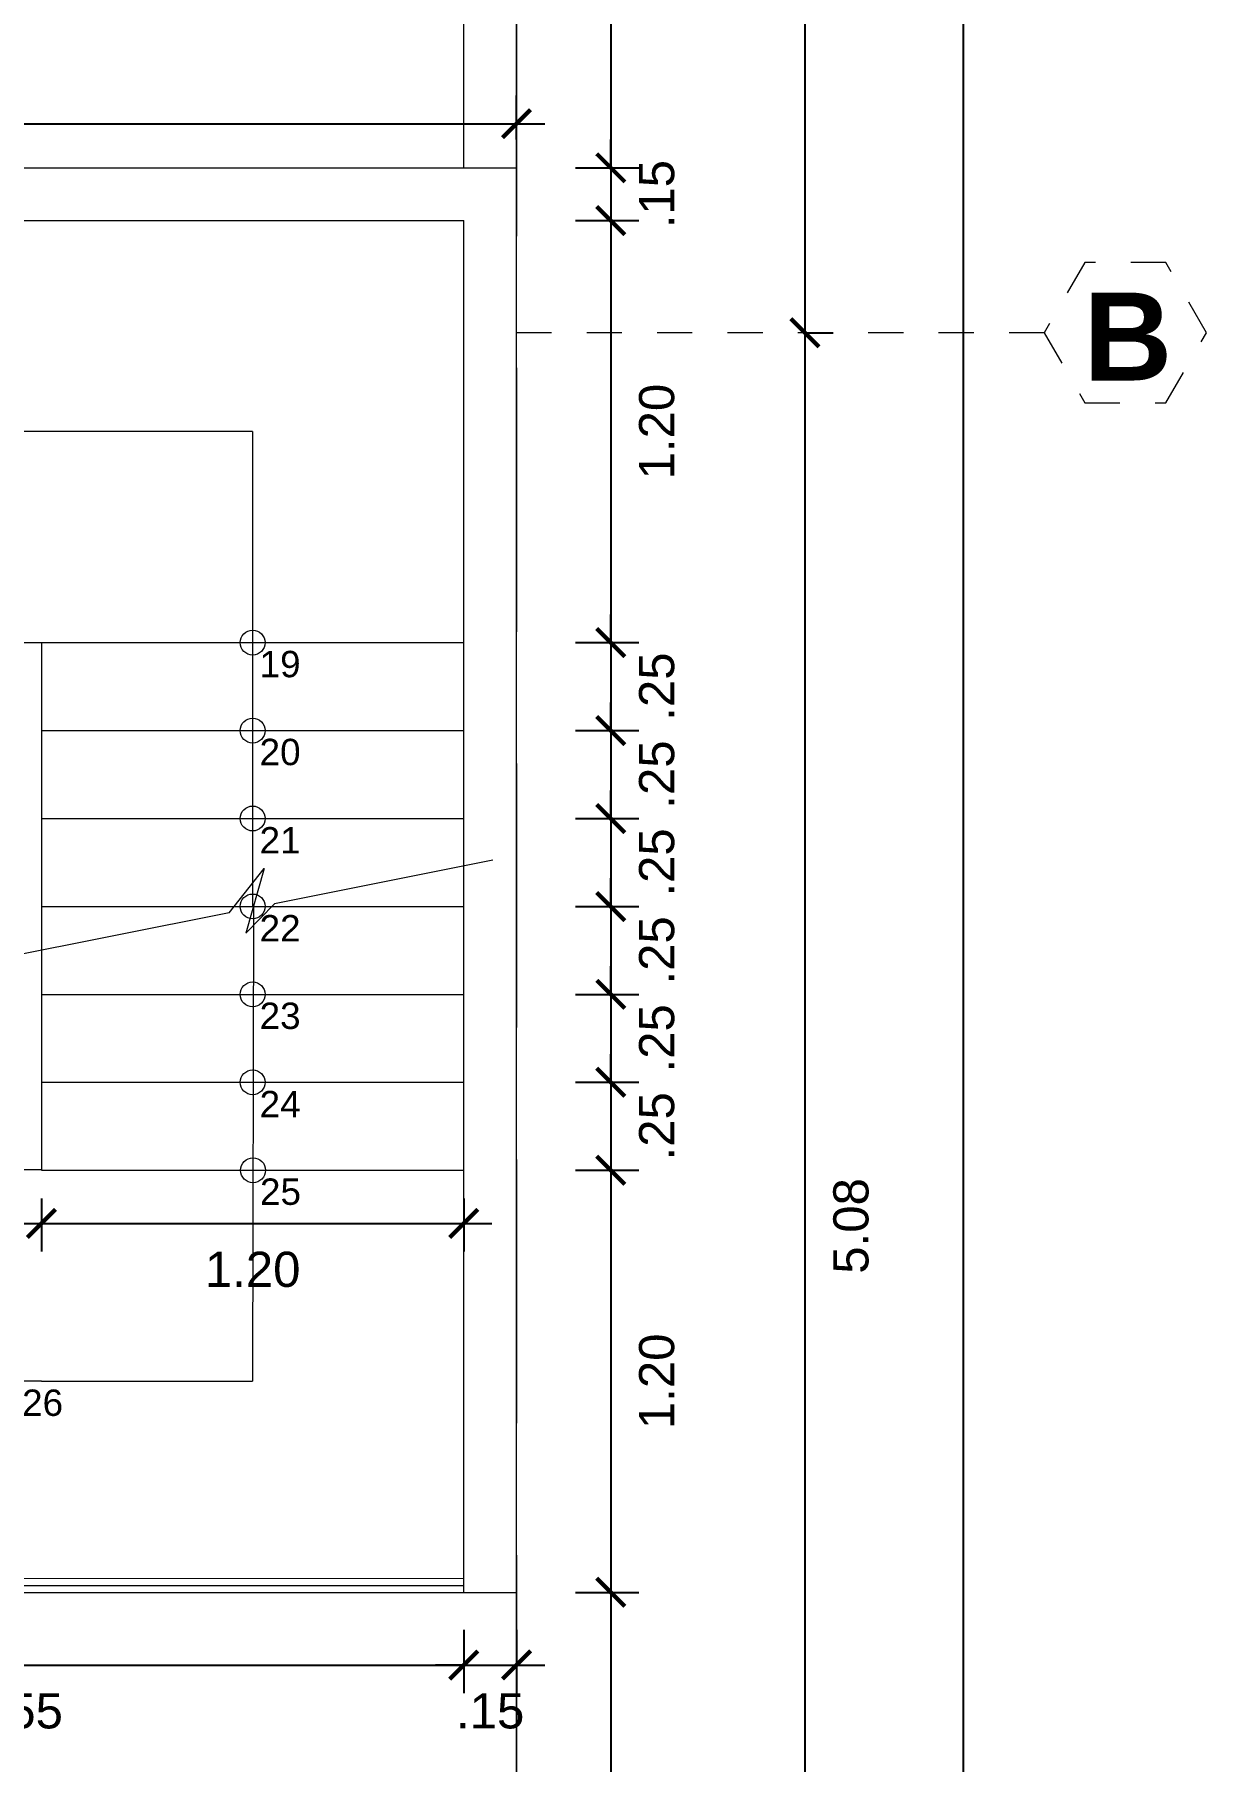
# Model space of a CAD drawing. Header units: millimetres. Extents: x -59 to 123, y 54 to 155.
# Drawn here: x -3.093 to 0.237, y 132.552 to 137.461 of the extents above; entities that cross this region are included whole.
import ezdxf

# ---------------------------------------------------------------- set-up
doc = ezdxf.new("R2010")
doc.units = ezdxf.units.MM
for name, pattern in [('ACAD_ISO02W100', [15, 12, -3]), ('CONTINUA', [0]), ('DASHED', [0.75, 0.5, -0.25]), ('HIDDEN2', [0.1875, 0.125, -0.0625])]:
    doc.linetypes.add(name, pattern=pattern)
doc.layers.get('0').update_dxf_attribs({"lineweight": 9})
doc.layers.get('Defpoints').update_dxf_attribs({"lineweight": 0})
doc.layers.add('A-COT', color=8, linetype='Continuous')
doc.layers.add('A-PROY', color=8, linetype='HIDDEN2')
for name, color, linetype, lineweight in [('EJES', 6, 'ACAD_ISO02W100', 5), ('ESCALERA', 128, 'Continuous', 9), ('HP-Baranda', 2, 'Continuous', 0), ('mobiliario', 7, 'Continuous', 0), ('murobajo', 7, 'Continuous', 30), ('MUROS', 7, 'Continuous', 80), ('niveles', 8, 'Continuous', 15), ('VIDRIO', 7, 'Continuous', 5)]:
    doc.layers.add(name, color=color, linetype=linetype, lineweight=lineweight)
doc.styles.add('BOLD', font='Swis721 Lt BT Light.ttf', dxfattribs={"height": 2})
doc.styles.add('STILUS', font='arial.ttf')
doc.styles.add('style1', font='arial.ttf', dxfattribs={"height": 0.1})
doc.dimstyles.new('luis1', dxfattribs={"dimtxt": 0.1, "dimasz": 0.08, "dimexe": 0.08, "dimexo": 0.08, "dimgap": 0.08, "dimtad": 2, "dimzin": 4, "dimdsep": 46, "dimtxsty": 'style1', "dimblk": 'ARCHTICK', "dimcen": 2, "dimdle": 0.08, "dimclrd": 256, "dimclre": 256, "dimclrt": 256, "dimadec": 0, "dimazin": 1, "dimtfac": 1, "dimtix": 1, "dimtmove": 0, "dimatfit": 3, "dimfxl": 1, "dimtolj": 1, "dimarcsym": 0})

# ---------------------------------------------------------------- blocks, each defined once
blk = doc.blocks.new('_ArchTick')
at = {"color": 0, "linetype": 'ByBlock', "const_width": 0.15}
blk.add_lwpolyline([(-0.5, -0.5), (0.5, 0.5)], dxfattribs=at)
blk = doc.blocks.new('*D510')
at = {"layer": 'Defpoints', "color": 0, "linetype": 'CONTINUA', "transparency": 16777216}
for p in [(-3.0733, 134.2323), (-1.8733, 134.2323), (-1.8733, 134.0811)]:
    blk.add_point(p, dxfattribs=at)
at = {"layer": 'EJES', "linetype": 'CONTINUA', "lineweight": -2, "transparency": 16777216}
for p, q in [((-3.0733, 134.1523), (-3.0733, 134.0011)), ((-1.8733, 134.1523), (-1.8733, 134.0011)), ((-3.1533, 134.0811), (-1.7933, 134.0811))]:
    blk.add_line(p, q, dxfattribs=at)
at = {"layer": 'EJES', "linetype": 'CONTINUA', "lineweight": -2, "transparency": 16777216, "xscale": 0.08, "yscale": 0.08, "zscale": 0.08, "rotation": 180}
blk.add_blockref('_ArchTick', (-3.0733, 134.0811), dxfattribs=at)
at = {"layer": 'EJES', "linetype": 'CONTINUA', "lineweight": -2, "transparency": 16777216, "xscale": 0.08, "yscale": 0.08, "zscale": 0.08}
blk.add_blockref('_ArchTick', (-1.8733, 134.0811), dxfattribs=at)
at = {"layer": 'EJES', "linetype": 'CONTINUA', "lineweight": 5, "transparency": 16777216, "insert": (-2.4733, 133.95), "char_height": 0.1, "attachment_point": 5, "style": 'style1'}
blk.add_mtext('\\A1;1.20', dxfattribs=at)
blk = doc.blocks.new('*D527')
at = {"layer": 'A-COT', "linetype": 'Continuous', "lineweight": -2, "transparency": 16777216}
for p, q in [((-1.4556, 140.0623), (-1.4556, 137.0023)), ((-1.5556, 139.9823), (-1.3756, 139.9823)), ((-1.5556, 137.0823), (-1.3756, 137.0823))]:
    blk.add_line(p, q, dxfattribs=at)
at = {"layer": 'Defpoints', "color": 0, "linetype": 'CONTINUA', "transparency": 16777216}
for p in [(-1.8733, 139.9823), (-1.7233, 137.0823), (-1.4556, 137.0823)]:
    blk.add_point(p, dxfattribs=at)
at = {"layer": 'A-COT', "linetype": 'CONTINUA', "lineweight": -2, "transparency": 16777216, "xscale": 0.08, "yscale": 0.08, "zscale": 0.08}
for p, rotation in [((-1.4556, 139.9823), 90), ((-1.4556, 137.0823), 270)]:
    blk.add_blockref('_ArchTick', p, dxfattribs=dict(at, rotation=rotation))
at = {"layer": 'A-COT', "linetype": 'CONTINUA', "lineweight": 5, "transparency": 16777216, "insert": (-1.3246, 138.5323), "char_height": 0.1, "attachment_point": 5, "rotation": 90, "style": 'style1'}
blk.add_mtext('\\A1;2.90', dxfattribs=at)
blk = doc.blocks.new('*D528')
at = {"layer": 'A-COT', "linetype": 'Continuous', "lineweight": -2, "transparency": 16777216}
for p, q in [((-1.4556, 137.0823), (-1.4556, 137.1623)), ((-1.5556, 137.0823), (-1.3756, 137.0823)), ((-1.4556, 137.0823), (-1.4556, 136.9323)), ((-1.5556, 136.9323), (-1.3756, 136.9323)), ((-1.4556, 136.9323), (-1.4556, 136.8523))]:
    blk.add_line(p, q, dxfattribs=at)
at = {"layer": 'Defpoints', "color": 0, "linetype": 'CONTINUA', "transparency": 16777216}
for p in [(-1.7233, 137.0823), (-1.8733, 136.9323), (-1.4556, 136.9323)]:
    blk.add_point(p, dxfattribs=at)
at = {"layer": 'A-COT', "linetype": 'CONTINUA', "lineweight": -2, "transparency": 16777216, "xscale": 0.08, "yscale": 0.08, "zscale": 0.08}
for p, rotation in [((-1.4556, 137.0823), 270), ((-1.4556, 136.9323), 90)]:
    blk.add_blockref('_ArchTick', p, dxfattribs=dict(at, rotation=rotation))
at = {"layer": 'A-COT', "linetype": 'CONTINUA', "lineweight": 5, "transparency": 16777216, "insert": (-1.3246, 137.0073), "char_height": 0.1, "attachment_point": 5, "rotation": 90, "style": 'style1'}
blk.add_mtext('\\A1;.15', dxfattribs=at)
blk = doc.blocks.new('*D529')
at = {"layer": 'A-COT', "linetype": 'Continuous', "lineweight": -2, "transparency": 16777216}
for p, q in [((-1.4556, 137.0123), (-1.4556, 135.6523)), ((-1.5556, 136.9323), (-1.3756, 136.9323)), ((-1.5556, 135.7323), (-1.3756, 135.7323))]:
    blk.add_line(p, q, dxfattribs=at)
at = {"layer": 'Defpoints', "color": 0, "linetype": 'CONTINUA', "transparency": 16777216}
for p in [(-1.8733, 136.9323), (-1.8733, 135.7323), (-1.4556, 135.7323)]:
    blk.add_point(p, dxfattribs=at)
at = {"layer": 'A-COT', "linetype": 'CONTINUA', "lineweight": -2, "transparency": 16777216, "xscale": 0.08, "yscale": 0.08, "zscale": 0.08}
for p, rotation in [((-1.4556, 136.9323), 90), ((-1.4556, 135.7323), 270)]:
    blk.add_blockref('_ArchTick', p, dxfattribs=dict(at, rotation=rotation))
at = {"layer": 'A-COT', "linetype": 'CONTINUA', "lineweight": 5, "transparency": 16777216, "insert": (-1.3246, 136.3323), "char_height": 0.1, "attachment_point": 5, "rotation": 90, "style": 'style1'}
blk.add_mtext('\\A1;1.20', dxfattribs=at)
blk = doc.blocks.new('*D530')
at = {"layer": 'A-COT', "linetype": 'Continuous', "lineweight": -2, "transparency": 16777216}
for p, q in [((-1.4556, 135.7323), (-1.4556, 135.8123)), ((-1.5556, 135.7323), (-1.3756, 135.7323)), ((-1.4556, 135.7323), (-1.4556, 135.4823)), ((-1.5556, 135.4823), (-1.3756, 135.4823)), ((-1.4556, 135.4823), (-1.4556, 135.4023))]:
    blk.add_line(p, q, dxfattribs=at)
at = {"layer": 'Defpoints', "color": 0, "linetype": 'CONTINUA', "transparency": 16777216}
for p in [(-1.8733, 135.7323), (-1.8733, 135.4823), (-1.4556, 135.4823)]:
    blk.add_point(p, dxfattribs=at)
at = {"layer": 'A-COT', "linetype": 'CONTINUA', "lineweight": -2, "transparency": 16777216, "xscale": 0.08, "yscale": 0.08, "zscale": 0.08}
for p, rotation in [((-1.4556, 135.7323), 270), ((-1.4556, 135.4823), 90)]:
    blk.add_blockref('_ArchTick', p, dxfattribs=dict(at, rotation=rotation))
at = {"layer": 'A-COT', "linetype": 'CONTINUA', "lineweight": 5, "transparency": 16777216, "insert": (-1.3246, 135.6073), "char_height": 0.1, "attachment_point": 5, "rotation": 90, "style": 'style1'}
blk.add_mtext('\\A1;.25', dxfattribs=at)
blk = doc.blocks.new('*D531')
at = {"layer": 'A-COT', "linetype": 'Continuous', "lineweight": -2, "transparency": 16777216}
for p, q in [((-1.4556, 135.4823), (-1.4556, 135.5623)), ((-1.5556, 135.4823), (-1.3756, 135.4823)), ((-1.4556, 135.4823), (-1.4556, 135.2323)), ((-1.5556, 135.2323), (-1.3756, 135.2323)), ((-1.4556, 135.2323), (-1.4556, 135.1523))]:
    blk.add_line(p, q, dxfattribs=at)
at = {"layer": 'Defpoints', "color": 0, "linetype": 'CONTINUA', "transparency": 16777216}
for p in [(-1.8733, 135.4823), (-1.8733, 135.2323), (-1.4556, 135.2323)]:
    blk.add_point(p, dxfattribs=at)
at = {"layer": 'A-COT', "linetype": 'CONTINUA', "lineweight": -2, "transparency": 16777216, "xscale": 0.08, "yscale": 0.08, "zscale": 0.08}
for p, rotation in [((-1.4556, 135.4823), 270), ((-1.4556, 135.2323), 90)]:
    blk.add_blockref('_ArchTick', p, dxfattribs=dict(at, rotation=rotation))
at = {"layer": 'A-COT', "linetype": 'CONTINUA', "lineweight": 5, "transparency": 16777216, "insert": (-1.3246, 135.3573), "char_height": 0.1, "attachment_point": 5, "rotation": 90, "style": 'style1'}
blk.add_mtext('\\A1;.25', dxfattribs=at)
blk = doc.blocks.new('*D532')
at = {"layer": 'A-COT', "linetype": 'Continuous', "lineweight": -2, "transparency": 16777216}
for p, q in [((-1.4556, 135.2323), (-1.4556, 135.3123)), ((-1.5556, 135.2323), (-1.3756, 135.2323)), ((-1.4556, 135.2323), (-1.4556, 134.9823)), ((-1.5556, 134.9823), (-1.3756, 134.9823)), ((-1.4556, 134.9823), (-1.4556, 134.9023))]:
    blk.add_line(p, q, dxfattribs=at)
at = {"layer": 'Defpoints', "color": 0, "linetype": 'CONTINUA', "transparency": 16777216}
for p in [(-1.8733, 135.2323), (-1.8733, 134.9823), (-1.4556, 134.9823)]:
    blk.add_point(p, dxfattribs=at)
at = {"layer": 'A-COT', "linetype": 'CONTINUA', "lineweight": -2, "transparency": 16777216, "xscale": 0.08, "yscale": 0.08, "zscale": 0.08}
for p, rotation in [((-1.4556, 135.2323), 270), ((-1.4556, 134.9823), 90)]:
    blk.add_blockref('_ArchTick', p, dxfattribs=dict(at, rotation=rotation))
at = {"layer": 'A-COT', "linetype": 'CONTINUA', "lineweight": 5, "transparency": 16777216, "insert": (-1.3246, 135.1073), "char_height": 0.1, "attachment_point": 5, "rotation": 90, "style": 'style1'}
blk.add_mtext('\\A1;.25', dxfattribs=at)
blk = doc.blocks.new('*D533')
at = {"layer": 'A-COT', "linetype": 'Continuous', "lineweight": -2, "transparency": 16777216}
for p, q in [((-1.4556, 134.9823), (-1.4556, 135.0623)), ((-1.5556, 134.9823), (-1.3756, 134.9823)), ((-1.4556, 134.9823), (-1.4556, 134.7323)), ((-1.5556, 134.7323), (-1.3756, 134.7323)), ((-1.4556, 134.7323), (-1.4556, 134.6523))]:
    blk.add_line(p, q, dxfattribs=at)
at = {"layer": 'Defpoints', "color": 0, "linetype": 'CONTINUA', "transparency": 16777216}
for p in [(-1.8733, 134.9823), (-1.8733, 134.7323), (-1.4556, 134.7323)]:
    blk.add_point(p, dxfattribs=at)
at = {"layer": 'A-COT', "linetype": 'CONTINUA', "lineweight": -2, "transparency": 16777216, "xscale": 0.08, "yscale": 0.08, "zscale": 0.08}
for p, rotation in [((-1.4556, 134.9823), 270), ((-1.4556, 134.7323), 90)]:
    blk.add_blockref('_ArchTick', p, dxfattribs=dict(at, rotation=rotation))
at = {"layer": 'A-COT', "linetype": 'CONTINUA', "lineweight": 5, "transparency": 16777216, "insert": (-1.3246, 134.8573), "char_height": 0.1, "attachment_point": 5, "rotation": 90, "style": 'style1'}
blk.add_mtext('\\A1;.25', dxfattribs=at)
blk = doc.blocks.new('*D534')
at = {"layer": 'A-COT', "linetype": 'Continuous', "lineweight": -2, "transparency": 16777216}
for p, q in [((-1.4556, 134.7323), (-1.4556, 134.8123)), ((-1.5556, 134.7323), (-1.3756, 134.7323)), ((-1.4556, 134.7323), (-1.4556, 134.4823)), ((-1.5556, 134.4823), (-1.3756, 134.4823)), ((-1.4556, 134.4823), (-1.4556, 134.4023))]:
    blk.add_line(p, q, dxfattribs=at)
at = {"layer": 'Defpoints', "color": 0, "linetype": 'CONTINUA', "transparency": 16777216}
for p in [(-1.8733, 134.7323), (-1.8733, 134.4823), (-1.4556, 134.4823)]:
    blk.add_point(p, dxfattribs=at)
at = {"layer": 'A-COT', "linetype": 'CONTINUA', "lineweight": -2, "transparency": 16777216, "xscale": 0.08, "yscale": 0.08, "zscale": 0.08}
for p, rotation in [((-1.4556, 134.7323), 270), ((-1.4556, 134.4823), 90)]:
    blk.add_blockref('_ArchTick', p, dxfattribs=dict(at, rotation=rotation))
at = {"layer": 'A-COT', "linetype": 'CONTINUA', "lineweight": 5, "transparency": 16777216, "insert": (-1.3246, 134.6073), "char_height": 0.1, "attachment_point": 5, "rotation": 90, "style": 'style1'}
blk.add_mtext('\\A1;.25', dxfattribs=at)
blk = doc.blocks.new('*D535')
at = {"layer": 'A-COT', "linetype": 'Continuous', "lineweight": -2, "transparency": 16777216}
for p, q in [((-1.4556, 134.4823), (-1.4556, 134.5623)), ((-1.5556, 134.4823), (-1.3756, 134.4823)), ((-1.4556, 134.4823), (-1.4556, 134.2323)), ((-1.5556, 134.2323), (-1.3756, 134.2323)), ((-1.4556, 134.2323), (-1.4556, 134.1523))]:
    blk.add_line(p, q, dxfattribs=at)
at = {"layer": 'Defpoints', "color": 0, "linetype": 'CONTINUA', "transparency": 16777216}
for p in [(-1.8733, 134.4823), (-1.8733, 134.2323), (-1.4556, 134.2323)]:
    blk.add_point(p, dxfattribs=at)
at = {"layer": 'A-COT', "linetype": 'CONTINUA', "lineweight": -2, "transparency": 16777216, "xscale": 0.08, "yscale": 0.08, "zscale": 0.08}
for p, rotation in [((-1.4556, 134.4823), 270), ((-1.4556, 134.2323), 90)]:
    blk.add_blockref('_ArchTick', p, dxfattribs=dict(at, rotation=rotation))
at = {"layer": 'A-COT', "linetype": 'CONTINUA', "lineweight": 5, "transparency": 16777216, "insert": (-1.3246, 134.3573), "char_height": 0.1, "attachment_point": 5, "rotation": 90, "style": 'style1'}
blk.add_mtext('\\A1;.25', dxfattribs=at)
blk = doc.blocks.new('*D536')
at = {"layer": 'A-COT', "linetype": 'Continuous', "lineweight": -2, "transparency": 16777216}
for p, q in [((-1.4556, 134.3123), (-1.4556, 132.9523)), ((-1.5556, 134.2323), (-1.3756, 134.2323)), ((-1.5556, 133.0323), (-1.3756, 133.0323))]:
    blk.add_line(p, q, dxfattribs=at)
at = {"layer": 'Defpoints', "color": 0, "linetype": 'CONTINUA', "transparency": 16777216}
for p in [(-1.8733, 134.2323), (-1.7233, 133.0323), (-1.4556, 133.0323)]:
    blk.add_point(p, dxfattribs=at)
at = {"layer": 'A-COT', "linetype": 'CONTINUA', "lineweight": -2, "transparency": 16777216, "xscale": 0.08, "yscale": 0.08, "zscale": 0.08}
for p, rotation in [((-1.4556, 134.2323), 90), ((-1.4556, 133.0323), 270)]:
    blk.add_blockref('_ArchTick', p, dxfattribs=dict(at, rotation=rotation))
at = {"layer": 'A-COT', "linetype": 'CONTINUA', "lineweight": 5, "transparency": 16777216, "insert": (-1.3246, 133.6323), "char_height": 0.1, "attachment_point": 5, "rotation": 90, "style": 'style1'}
blk.add_mtext('\\A1;1.20', dxfattribs=at)
blk = doc.blocks.new('*D537')
at = {"layer": 'A-COT', "linetype": 'Continuous', "lineweight": -2, "transparency": 16777216}
for p, q in [((-1.4556, 133.1123), (-1.4556, 131.4523)), ((-1.5556, 133.0323), (-1.3756, 133.0323)), ((-1.5556, 131.5323), (-1.3756, 131.5323))]:
    blk.add_line(p, q, dxfattribs=at)
at = {"layer": 'Defpoints', "color": 0, "linetype": 'CONTINUA', "transparency": 16777216}
for p in [(-1.7233, 133.0323), (-1.7233, 131.5323), (-1.4556, 131.5323)]:
    blk.add_point(p, dxfattribs=at)
at = {"layer": 'A-COT', "linetype": 'CONTINUA', "lineweight": -2, "transparency": 16777216, "xscale": 0.08, "yscale": 0.08, "zscale": 0.08}
for p, rotation in [((-1.4556, 133.0323), 90), ((-1.4556, 131.5323), 270)]:
    blk.add_blockref('_ArchTick', p, dxfattribs=dict(at, rotation=rotation))
at = {"layer": 'A-COT', "linetype": 'CONTINUA', "lineweight": 5, "transparency": 16777216, "insert": (-1.3246, 132.2823), "char_height": 0.1, "attachment_point": 5, "rotation": 90, "style": 'style1'}
blk.add_mtext('\\A1;1.50', dxfattribs=at)
blk = doc.blocks.new('*D538')
at = {"layer": 'A-COT', "linetype": 'Continuous', "lineweight": -2, "transparency": 16777216}
for p, q in [((-4.4233, 132.9258), (-4.4233, 132.7458)), ((-1.8733, 132.9258), (-1.8733, 132.7458)), ((-4.5033, 132.8258), (-1.7933, 132.8258))]:
    blk.add_line(p, q, dxfattribs=at)
at = {"layer": 'Defpoints', "color": 0, "linetype": 'CONTINUA', "transparency": 16777216}
for p in [(-4.4233, 133.0323), (-1.8733, 133.0323), (-1.8733, 132.8258)]:
    blk.add_point(p, dxfattribs=at)
at = {"layer": 'A-COT', "linetype": 'CONTINUA', "lineweight": -2, "transparency": 16777216, "xscale": 0.08, "yscale": 0.08, "zscale": 0.08, "rotation": 180}
blk.add_blockref('_ArchTick', (-4.4233, 132.8258), dxfattribs=at)
at = {"layer": 'A-COT', "linetype": 'CONTINUA', "lineweight": -2, "transparency": 16777216, "xscale": 0.08, "yscale": 0.08, "zscale": 0.08}
blk.add_blockref('_ArchTick', (-1.8733, 132.8258), dxfattribs=at)
at = {"layer": 'A-COT', "linetype": 'CONTINUA', "lineweight": 5, "transparency": 16777216, "insert": (-3.1483, 132.6948), "char_height": 0.1, "attachment_point": 5, "style": 'style1'}
blk.add_mtext('\\A1;2.55', dxfattribs=at)
blk = doc.blocks.new('*D539')
at = {"layer": 'A-COT', "linetype": 'Continuous', "lineweight": -2, "transparency": 16777216}
for p, q in [((-1.8733, 132.9258), (-1.8733, 132.7458)), ((-1.7233, 132.9258), (-1.7233, 132.7458)), ((-1.8733, 132.8258), (-1.9533, 132.8258)), ((-1.8733, 132.8258), (-1.7233, 132.8258)), ((-1.7233, 132.8258), (-1.6433, 132.8258))]:
    blk.add_line(p, q, dxfattribs=at)
at = {"layer": 'Defpoints', "color": 0, "linetype": 'CONTINUA', "transparency": 16777216}
for p in [(-1.8733, 133.0323), (-1.7233, 133.0323), (-1.7233, 132.8258)]:
    blk.add_point(p, dxfattribs=at)
at = {"layer": 'A-COT', "linetype": 'CONTINUA', "lineweight": -2, "transparency": 16777216, "xscale": 0.08, "yscale": 0.08, "zscale": 0.08}
blk.add_blockref('_ArchTick', (-1.8733, 132.8258), dxfattribs=at)
at = {"layer": 'A-COT', "linetype": 'CONTINUA', "lineweight": -2, "transparency": 16777216, "xscale": 0.08, "yscale": 0.08, "zscale": 0.08, "rotation": 180}
blk.add_blockref('_ArchTick', (-1.7233, 132.8258), dxfattribs=at)
at = {"layer": 'A-COT', "linetype": 'CONTINUA', "lineweight": 5, "transparency": 16777216, "insert": (-1.7983, 132.6948), "char_height": 0.1, "attachment_point": 5, "style": 'style1'}
blk.add_mtext('\\A1;.15', dxfattribs=at)
blk = doc.blocks.new('*D558')
at = {"layer": 'A-COT', "linetype": 'Continuous', "lineweight": -2, "transparency": 16777216}
for p, q in [((-5.1733, 137.1623), (-5.1733, 137.2875)), ((-1.7233, 137.1623), (-1.7233, 137.2875)), ((-5.2533, 137.2075), (-1.6433, 137.2075))]:
    blk.add_line(p, q, dxfattribs=at)
at = {"layer": 'Defpoints', "color": 0, "linetype": 'CONTINUA', "transparency": 16777216}
for p in [(-1.7233, 137.2075), (-5.1733, 137.0823), (-1.7233, 137.0823)]:
    blk.add_point(p, dxfattribs=at)
at = {"layer": 'A-COT', "linetype": 'CONTINUA', "lineweight": -2, "transparency": 16777216, "xscale": 0.08, "yscale": 0.08, "zscale": 0.08, "rotation": 180}
blk.add_blockref('_ArchTick', (-5.1733, 137.2075), dxfattribs=at)
at = {"layer": 'A-COT', "linetype": 'CONTINUA', "lineweight": -2, "transparency": 16777216, "xscale": 0.08, "yscale": 0.08, "zscale": 0.08}
blk.add_blockref('_ArchTick', (-1.7233, 137.2075), dxfattribs=at)
at = {"layer": 'A-COT', "linetype": 'CONTINUA', "lineweight": 5, "transparency": 16777216, "insert": (-3.4483, 137.3386), "char_height": 0.1, "attachment_point": 5, "style": 'style1'}
blk.add_mtext('\\A1;3.45', dxfattribs=at)
blk = doc.blocks.new('*D1256')
at = {"layer": 'A-COT', "linetype": 'Continuous', "lineweight": -2, "transparency": 16777216}
for p, q in [((-0.454, 150.6123), (-0.454, 131.4523)), ((-0.554, 150.5323), (-0.374, 150.5323)), ((-0.554, 131.5323), (-0.374, 131.5323))]:
    blk.add_line(p, q, dxfattribs=at)
at = {"layer": 'Defpoints', "color": 0, "linetype": 'CONTINUA', "transparency": 16777216}
for p in [(-1.7233, 150.5323), (-1.7233, 131.5323), (-0.454, 131.5323)]:
    blk.add_point(p, dxfattribs=at)
at = {"layer": 'A-COT', "linetype": 'CONTINUA', "lineweight": -2, "transparency": 16777216, "xscale": 0.08, "yscale": 0.08, "zscale": 0.08}
for p, rotation in [((-0.454, 150.5323), 90), ((-0.454, 131.5323), 270)]:
    blk.add_blockref('_ArchTick', p, dxfattribs=dict(at, rotation=rotation))
at = {"layer": 'A-COT', "linetype": 'CONTINUA', "lineweight": 5, "transparency": 16777216, "insert": (-0.3229, 141.0323), "char_height": 0.1, "attachment_point": 5, "rotation": 90, "style": 'style1'}
blk.add_mtext('\\A1;19.00', dxfattribs=at)
blk = doc.blocks.new('*D1271')
at = {"layer": 'A-COT', "linetype": 'Continuous', "lineweight": -2, "transparency": 16777216}
for p, q in [((-0.9036, 140.0667), (-0.9036, 136.5334)), ((-0.9036, 139.9867), (-0.8236, 139.9867)), ((-0.9036, 136.6134), (-0.8236, 136.6134))]:
    blk.add_line(p, q, dxfattribs=at)
at = {"layer": 'Defpoints', "color": 0, "linetype": 'CONTINUA', "transparency": 16777216}
for p in [(-0.9742, 139.9867), (-0.9742, 136.6134), (-0.9036, 136.6134)]:
    blk.add_point(p, dxfattribs=at)
at = {"layer": 'A-COT', "linetype": 'CONTINUA', "lineweight": -2, "transparency": 16777216, "xscale": 0.08, "yscale": 0.08, "zscale": 0.08}
for p, rotation in [((-0.9036, 139.9867), 90), ((-0.9036, 136.6134), 270)]:
    blk.add_blockref('_ArchTick', p, dxfattribs=dict(at, rotation=rotation))
at = {"layer": 'A-COT', "linetype": 'CONTINUA', "lineweight": 5, "transparency": 16777216, "insert": (-0.7725, 138.3001), "char_height": 0.1, "attachment_point": 5, "rotation": 90, "style": 'style1'}
blk.add_mtext('\\A1;3.37', dxfattribs=at)
blk = doc.blocks.new('*D1272')
at = {"layer": 'A-COT', "linetype": 'Continuous', "lineweight": -2, "transparency": 16777216}
for p, q in [((-0.9036, 136.6934), (-0.9036, 131.4547)), ((-0.9036, 136.6134), (-0.8236, 136.6134)), ((-0.9036, 131.5347), (-0.9836, 131.5347))]:
    blk.add_line(p, q, dxfattribs=at)
at = {"layer": 'Defpoints', "color": 0, "linetype": 'CONTINUA', "transparency": 16777216}
for p in [(-0.9742, 136.6134), (-0.9036, 131.5347), (-0.9036, 131.5347)]:
    blk.add_point(p, dxfattribs=at)
at = {"layer": 'A-COT', "linetype": 'CONTINUA', "lineweight": -2, "transparency": 16777216, "xscale": 0.08, "yscale": 0.08, "zscale": 0.08}
for p, rotation in [((-0.9036, 136.6134), 90), ((-0.9036, 131.5347), 270)]:
    blk.add_blockref('_ArchTick', p, dxfattribs=dict(at, rotation=rotation))
at = {"layer": 'A-COT', "linetype": 'CONTINUA', "lineweight": 5, "transparency": 16777216, "insert": (-0.7725, 134.0741), "char_height": 0.1, "attachment_point": 5, "rotation": 90, "style": 'style1'}
blk.add_mtext('\\A1;5.08', dxfattribs=at)

msp = doc.modelspace()

# ---------------------------------------------------------------- linework, layer by layer
at = {"layer": 'A-COT', "lineweight": 5}
for p, q in [((-2.4733, 136.3323), (-3.5035, 136.3323)), ((-2.4733, 136.3323), (-2.4733, 134.9823)), ((-2.4708, 134.9823), (-2.4733, 133.6323)), ((-3.0733, 133.6323), (-3.8233, 133.6323)), ((-3.0733, 133.6323), (-2.4733, 133.6323))]:
    msp.add_line(p, q, dxfattribs=at)
at = {"layer": 'EJES', "linetype": 'DASHED', "lineweight": 5, "ltscale": 1.5}
msp.add_line((-1.7233, 142.1383), (-1.7233, 130.1705), dxfattribs=at)
at = {"layer": 'EJES', "lineweight": 5, "ltscale": 0.003}
msp.add_line((-0.2238, 136.6134), (-1.7247, 136.6134), dxfattribs=at)
msp.add_lwpolyline([(0.122, 136.4138), (0.2372, 136.6134), (0.122, 136.813), (-0.1085, 136.813), (-0.2238, 136.6134), (-0.1085, 136.4138)], close=True, dxfattribs=at)
at = {"layer": 'ESCALERA', "lineweight": 5, "ltscale": 0.25}
for p, q in [((-3.0733, 135.7323), (-1.8733, 135.7323)), ((-3.0733, 135.4823), (-1.8733, 135.4823)), ((-3.0733, 135.2323), (-1.8733, 135.2323)), ((-3.0733, 134.9823), (-1.8733, 134.9823)), ((-3.0733, 134.7323), (-1.8733, 134.7323)), ((-3.0733, 134.4823), (-1.8733, 134.4823)), ((-3.0733, 134.2323), (-1.8733, 134.2323)), ((-4.4233, 133.0323), (-3.0733, 133.0323)), ((-3.0733, 133.0323), (-1.8733, 133.0323))]:
    msp.add_line(p, q, dxfattribs=at)
at = {"layer": 'HP-Baranda', "lineweight": 5}
for p, q in [((-1.7906, 135.1142), (-2.4114, 134.9901)), ((-2.5397, 134.9644), (-3.1906, 134.8342))]:
    msp.add_line(p, q, dxfattribs=at)
msp.add_lwpolyline([(-2.5397, 134.9644), (-2.4401, 135.09), (-2.4925, 134.9062), (-2.4114, 134.9901)], dxfattribs=at)
at = {"layer": 'mobiliario', "lineweight": 5, "ltscale": 0.3}
msp.add_line((-1.7233, 131.5323), (-1.7233, 133.0323), dxfattribs=at)
at = {"layer": 'murobajo', "lineweight": 5}
for p, q in [((-1.7233, 137.0823), (-1.7233, 140.1323)), ((-1.8733, 137.0823), (-1.8733, 139.9823))]:
    msp.add_line(p, q, dxfattribs=at)
at = {"layer": 'MUROS', "lineweight": 5}
for p, q in [((-5.1733, 137.0823), (-1.7233, 137.0823)), ((-1.7233, 133.0323), (-1.7233, 137.0823)), ((-5.0233, 136.9323), (-1.8733, 136.9323)), ((-1.8733, 133.0323), (-1.8733, 136.9323)), ((-1.8733, 133.0323), (-1.7233, 133.0323))]:
    msp.add_line(p, q, dxfattribs=at)
msp.add_lwpolyline([(-3.2233, 135.7323), (-3.0733, 135.7323), (-3.0733, 134.2331), (-3.2233, 134.2331), (-3.2233, 135.7323)], dxfattribs=at)
at = {"layer": 'niveles', "lineweight": 5}
for centre in [(-2.4733, 135.7323), (-2.4733, 135.4823), (-2.4733, 135.2323), (-2.4733, 134.9823), (-2.4733, 134.7323), (-2.4733, 134.4823), (-2.4722, 134.2323)]:
    msp.add_circle(centre, 0.0354, dxfattribs=at)
at = {"layer": 'VIDRIO', "lineweight": 5}
for p, q in [((-4.4031, 133.0523), (-1.8733, 133.0522)), ((-4.3831, 133.0723), (-1.8733, 133.0722))]:
    msp.add_line(p, q, dxfattribs=at)

# ---------------------------------------------------------------- texts
at = {"layer": 'A-PROY', "lineweight": 5, "insert": (-2.337, 134.3829, 0), "char_height": 0.075, "width": 0.202723, "attachment_point": 9, "style": 'BOLD'}
msp.add_mtext('24', dxfattribs=at)
at = {"layer": 'EJES', "lineweight": 5, "insert": (0.0138, 136.7275), "char_height": 0.25, "width": 0.015384, "attachment_point": 2, "style": 'STILUS'}
msp.add_mtext('{\\fArial|b1|i0|c0|p34;B}', dxfattribs=at)
at = {"layer": 'niveles', "lineweight": 5, "char_height": 0.075, "width": 0.202723, "attachment_point": 9, "style": 'BOLD'}
for s, insert in [('19', (-2.337, 135.6329, 0)), ('20', (-2.337, 135.3829, 0)), ('21', (-2.337, 135.1329, 0)), ('22', (-2.337, 134.8829, 0)), ('23', (-2.337, 134.6329, 0)), ('25', (-2.3359, 134.1329, 0)), ('26', (-3.012, 133.5329, 0))]:
    msp.add_mtext(s, dxfattribs=dict(at, insert=insert))

# ---------------------------------------------------------------- dimensions: what is measured, and where the dimension line sits
at = {"layer": 'A-COT', "linetype": 'CONTINUA', "lineweight": 5}
for base, p1, p2, override, picture, middle in [((-0.454, 131.5323), (-1.7233, 150.5323), (-1.7233, 131.5323), {"dimfxl": 0.1, "dimfxlon": 1, "dimarcsym": 2}, '*D1256', (-0.3229, 141.0323)), ((-0.9036, 136.6134), (-0.9742, 139.9867), (-0.9742, 136.6134), {"dimtmove": 1, "dimfxl": 0.1, "dimfxlon": 1, "dimarcsym": 2}, '*D1271', (-0.7725, 138.3001)), ((-1.4556, 137.0823), (-1.8733, 139.9823), (-1.7233, 137.0823), {"dimtmove": 1, "dimfxl": 0.1, "dimfxlon": 1, "dimarcsym": 2}, '*D527', (-1.3246, 138.5323)), ((-1.4556, 136.9323), (-1.7233, 137.0823), (-1.8733, 136.9323), {"dimtmove": 1, "dimfxl": 0.1, "dimfxlon": 1, "dimarcsym": 2}, '*D528', (-1.3246, 137.0073)), ((-1.4556, 135.7323), (-1.8733, 136.9323), (-1.8733, 135.7323), {"dimtmove": 1, "dimfxl": 0.1, "dimfxlon": 1, "dimarcsym": 2}, '*D529', (-1.3246, 136.3323)), ((-0.9036, 131.5347), (-0.9742, 136.6134), (-0.9036, 131.5347), {"dimtmove": 1, "dimfxl": 0.1, "dimfxlon": 1, "dimarcsym": 2}, '*D1272', (-0.7725, 134.0741)), ((-1.4556, 135.4823), (-1.8733, 135.7323), (-1.8733, 135.4823), {"dimtmove": 1, "dimfxl": 0.1, "dimfxlon": 1, "dimarcsym": 2}, '*D530', (-1.3246, 135.6073)), ((-1.4556, 135.2323), (-1.8733, 135.4823), (-1.8733, 135.2323), {"dimtmove": 1, "dimfxl": 0.1, "dimfxlon": 1, "dimarcsym": 2}, '*D531', (-1.3246, 135.3573)), ((-1.4556, 134.9823), (-1.8733, 135.2323), (-1.8733, 134.9823), {"dimtmove": 1, "dimfxl": 0.1, "dimfxlon": 1, "dimarcsym": 2}, '*D532', (-1.3246, 135.1073)), ((-1.4556, 134.7323), (-1.8733, 134.9823), (-1.8733, 134.7323), {"dimtmove": 1, "dimfxl": 0.1, "dimfxlon": 1, "dimarcsym": 2}, '*D533', (-1.3246, 134.8573)), ((-1.4556, 134.4823), (-1.8733, 134.7323), (-1.8733, 134.4823), {"dimtmove": 1, "dimfxl": 0.1, "dimfxlon": 1, "dimarcsym": 2}, '*D534', (-1.3246, 134.6073)), ((-1.4556, 134.2323), (-1.8733, 134.4823), (-1.8733, 134.2323), {"dimtmove": 1, "dimfxl": 0.1, "dimfxlon": 1, "dimarcsym": 2}, '*D535', (-1.3246, 134.3573)), ((-1.4556, 133.0323), (-1.8733, 134.2323), (-1.7233, 133.0323), {"dimtmove": 1, "dimfxl": 0.1, "dimfxlon": 1, "dimarcsym": 2}, '*D536', (-1.3246, 133.6323)), ((-1.4556, 131.5323), (-1.7233, 133.0323), (-1.7233, 131.5323), {"dimtmove": 1, "dimfxl": 0.1, "dimfxlon": 1, "dimarcsym": 2}, '*D537', (-1.3246, 132.2823))]:
    dim = msp.add_linear_dim(base=base, p1=p1, p2=p2, angle=90, dimstyle='luis1', override=override, dxfattribs=at)
    dim.commit()
    dim.dimension.update_dxf_attribs({"geometry": picture, "text_midpoint": middle})
for base, p1, p2, override, picture, middle in [((-1.7233, 137.2075), (-5.1733, 137.0823), (-1.7233, 137.0823), {"dimtmove": 1, "dimfxl": 0.1, "dimfxlon": 1, "dimarcsym": 2}, '*D558', (-3.4483, 137.3386)), ((-1.8733, 132.8258), (-4.4233, 133.0323), (-1.8733, 133.0323), {"dimfxl": 0.1, "dimfxlon": 1, "dimarcsym": 2}, '*D538', (-3.1483, 132.6948)), ((-1.7233, 132.8258), (-1.8733, 133.0323), (-1.7233, 133.0323), {"dimtmove": 1, "dimfxl": 0.1, "dimfxlon": 1, "dimarcsym": 2}, '*D539', (-1.7983, 132.6948))]:
    dim = msp.add_linear_dim(base=base, p1=p1, p2=p2, dimstyle='luis1', override=override, dxfattribs=at)
    dim.commit()
    dim.dimension.update_dxf_attribs({"geometry": picture, "text_midpoint": middle})
at = {"layer": 'EJES', "linetype": 'CONTINUA', "lineweight": 5}
dim = msp.add_linear_dim(base=(-1.8733, 134.0811), p1=(-3.0733, 134.2323), p2=(-1.8733, 134.2323), dimstyle='luis1', dxfattribs=at)
dim.commit()
dim.dimension.update_dxf_attribs({"geometry": '*D510', "text_midpoint": (-2.4733, 133.95)})

doc.saveas('drawing.dxf')
